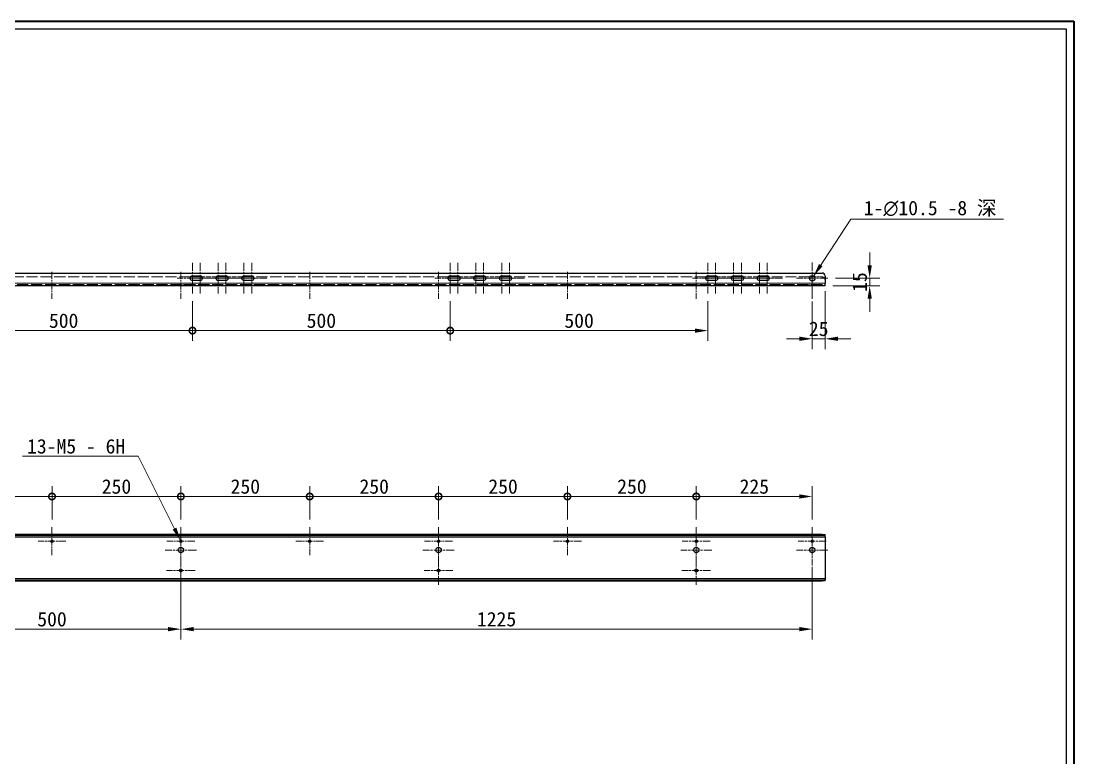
# Model space of a CAD drawing. Header units: millimetres. Extents: x 60 to 4145, y 55 to 2915.
# Drawn here: x 2102 to 4145, y 1485 to 2915 of the extents above; entities that cross this region are included whole.
import ezdxf

# ---------------------------------------------------------------- set-up
doc = ezdxf.new("R2010")
doc.units = ezdxf.units.MM
doc.header["$LTSCALE"] = 10
doc.linetypes.add('CHAIN', pattern=[0.3543, 0.2362, -0.0295, 0.0591, -0.0295])
doc.linetypes.add('DASHED', pattern=[0.2067, 0.1654, -0.0413])
for name, color, linetype, lineweight, true_color in [('中心标记 (ISO)', 1, 'CHAIN', 18, 0xff0000), ('中心线 (ISO)', 1, 'CHAIN', 18, 0xff0000), ('尺寸 (ISO)', 7, 'Continuous', 18, 0x008000), ('符号 (ISO)', 7, 'Continuous', 18, 0x008000), ('隐藏 (ISO)', 5, 'DASHED', 18, 0x0000ff), ('隐藏窄的 (ISO)', 5, 'DASHED', 18, 0x0000ff)]:
    doc.layers.add(name, color=color, linetype=linetype, lineweight=lineweight, true_color=true_color)
for name, color, linetype, lineweight in [('可见 (ISO)', 7, 'Continuous', 25), ('可见窄的 (ISO)', 7, 'Continuous', 18), ('图框 (ISO)', 7, 'Continuous', 35)]:
    doc.layers.add(name, color=color, linetype=linetype, lineweight=lineweight)
doc.styles.add('文本样式74', font='SimSun.ttf')
doc.styles.add('最新国标', font='simfang.ttf')
doc.dimstyles.new('默认 (GB)', dxfattribs={"dimscale": 10, "dimtxt": 2.8, "dimasz": 2.5, "dimexe": 2, "dimexo": 1.5, "dimgap": 0.5, "dimtad": 1, "dimtoh": 1, "dimdsep": 46, "dimtxsty": '最新国标', "dimcen": 0.09, "dimdle": 10, "dimclrd": 256, "dimclre": 256, "dimclrt": 256, "dimaunit": 1, "dimadec": 3, "dimazin": 2, "dimtfac": 0.535714, "dimtdec": 3, "dimtmove": 0, "dimatfit": 3, "dimfxl": 0, "dimtolj": 1, "dimlwd": -1, "dimlwe": -1, "dimarcsym": 0})
doc.dimstyles.new('默认 (GB)$7', dxfattribs={"dimscale": 10, "dimtxt": 2.8, "dimasz": 2.5, "dimexe": 2, "dimexo": 1.5, "dimgap": 0.5, "dimtad": 1, "dimtoh": 1, "dimdsep": 46, "dimtxsty": '最新国标', "dimcen": 0.09, "dimdle": 10, "dimclrd": 256, "dimclre": 256, "dimclrt": 256, "dimaunit": 1, "dimadec": 3, "dimazin": 2, "dimtfac": 0.535714, "dimtdec": 3, "dimtmove": 0, "dimatfit": 3, "dimfxl": 0, "dimtolj": 1, "dimlwd": -1, "dimlwe": -1, "dimarcsym": 0})

# ---------------------------------------------------------------- blocks, each defined once
blk = doc.blocks.new('图框 最新国标')
at = {"layer": '图框 (ISO)'}
for p, q in [((6, 291.5), (414.5, 291.5)), ((414.5, 291.5), (414.5, 5.5))]:
    blk.add_line(p, q, dxfattribs=at)
at = {"layer": '图框 (ISO)', "color": 7, "linetype": 'Continuous', "lineweight": 25}
for p, q in [((18, 290), (413, 290)), ((18, 290), (413, 290)), ((413, 290), (413, 7)), ((413, 290), (413, 7))]:
    blk.add_line(p, q, dxfattribs=at)
at = {"layer": '图框 (ISO)', "style": '文本样式74'}
blk.add_attdef('零件代号_001', (42.82, 287.25), '', height=2.5, rotation=180, dxfattribs=at)
blk = doc.blocks.new('_DotSmall')
at = {"color": 0, "linetype": 'ByBlock', "const_width": 0.5}
blk.add_lwpolyline([(-0.0625, 0, 1), (0.0625, 0, 1)], format="xyb", close=True, dxfattribs=at)
blk = doc.blocks.new('*D16')
at = {"layer": 'Defpoints', "color": 0, "transparency": 16777216}
for p in [(1912.3, 1820.7), (2412.3, 1820.7), (2412.3, 1734.9)]:
    blk.add_point(p, dxfattribs=at)
at = {"layer": '尺寸 (ISO)', "color": 116, "true_color": 0x00803f, "transparency": 16777216}
for p, q in [((1912.3, 1805.7), (1912.3, 1714.9)), ((2412.3, 1805.7), (2412.3, 1714.9)), ((1912.3, 1734.9), (2387.3, 1734.9))]:
    blk.add_line(p, q, dxfattribs=at)
blk.add_solid([(2387.3, 1739.1), (2387.3, 1730.8), (2412.3, 1734.9)], dxfattribs=at)
at = {"layer": '尺寸 (ISO)', "color": 116, "true_color": 0x00803f, "transparency": 16777216, "xscale": 25, "yscale": 25, "zscale": 25, "rotation": 180}
blk.add_blockref('_DotSmall', (1912.3, 1734.9), dxfattribs=at)
at = {"layer": '尺寸 (ISO)', "transparency": 16777216, "insert": (2162.3, 1754.1), "char_height": 28, "attachment_point": 5, "style": '最新国标'}
blk.add_mtext('\\A1;500', dxfattribs=at)
blk = doc.blocks.new('*D35')
at = {"layer": 'Defpoints', "color": 0, "transparency": 16777216}
for p in [(2412.3, 1858.2), (3637.3, 1858.2), (3637.3, 1734.9)]:
    blk.add_point(p, dxfattribs=at)
at = {"layer": '尺寸 (ISO)', "color": 116, "true_color": 0x00803f, "transparency": 16777216}
for p, q in [((2412.3, 1843.2), (2412.3, 1714.9)), ((3637.3, 1843.2), (3637.3, 1714.9)), ((2437.3, 1734.9), (3612.3, 1734.9))]:
    blk.add_line(p, q, dxfattribs=at)
for points in [[(2437.3, 1739.1), (2437.3, 1730.8), (2412.3, 1734.9)], [(3612.3, 1739.1), (3612.3, 1730.8), (3637.3, 1734.9)]]:
    blk.add_solid(points, dxfattribs=at)
at = {"layer": '尺寸 (ISO)', "transparency": 16777216, "insert": (3024.8, 1754.1), "char_height": 28, "attachment_point": 5, "style": '最新国标'}
blk.add_mtext('\\A1;1225', dxfattribs=at)
blk = doc.blocks.new('*D40')
at = {"layer": 'Defpoints', "color": 0, "transparency": 16777216}
for p in [(3637.3, 1992.4), (3412.3, 1932.5), (3637.3, 1932.5)]:
    blk.add_point(p, dxfattribs=at)
at = {"layer": '尺寸 (ISO)', "color": 116, "true_color": 0x00803f, "transparency": 16777216}
for p, q in [((3412.3, 1947.5), (3412.3, 2012.4)), ((3637.3, 1947.5), (3637.3, 2012.4)), ((3412.3, 1992.4), (3612.3, 1992.4))]:
    blk.add_line(p, q, dxfattribs=at)
blk.add_solid([(3612.3, 1996.6), (3612.3, 1988.3), (3637.3, 1992.4)], dxfattribs=at)
at = {"layer": '尺寸 (ISO)', "color": 116, "true_color": 0x00803f, "transparency": 16777216, "xscale": 25, "yscale": 25, "zscale": 25, "rotation": 180}
blk.add_blockref('_DotSmall', (3412.3, 1992.4), dxfattribs=at)
at = {"layer": '尺寸 (ISO)', "transparency": 16777216, "insert": (3524.9, 2011.6), "char_height": 28, "attachment_point": 5, "style": '最新国标'}
blk.add_mtext('\\A1;225', dxfattribs=at)
blk = doc.blocks.new('*D41')
at = {"layer": 'Defpoints', "color": 0, "transparency": 16777216}
for p in [(3412.3, 1992.4), (3162.3, 1932.5), (3412.3, 1932.5)]:
    blk.add_point(p, dxfattribs=at)
at = {"layer": '尺寸 (ISO)', "color": 116, "true_color": 0x00803f, "transparency": 16777216}
for p, q in [((3162.3, 1947.5), (3162.3, 2012.4)), ((3412.3, 1947.5), (3412.3, 2012.4)), ((3162.3, 1992.4), (3412.3, 1992.4))]:
    blk.add_line(p, q, dxfattribs=at)
at = {"layer": '尺寸 (ISO)', "color": 116, "true_color": 0x00803f, "transparency": 16777216, "xscale": 25, "yscale": 25, "zscale": 25, "rotation": 180}
blk.add_blockref('_DotSmall', (3162.3, 1992.4), dxfattribs=at)
at = {"layer": '尺寸 (ISO)', "color": 116, "true_color": 0x00803f, "transparency": 16777216, "xscale": 25, "yscale": 25, "zscale": 25}
blk.add_blockref('_DotSmall', (3412.3, 1992.4), dxfattribs=at)
at = {"layer": '尺寸 (ISO)', "transparency": 16777216, "insert": (3287.4, 2011.6), "char_height": 28, "attachment_point": 5, "style": '最新国标'}
blk.add_mtext('\\A1;250', dxfattribs=at)
blk = doc.blocks.new('*D42')
at = {"layer": 'Defpoints', "color": 0, "transparency": 16777216}
for p in [(3162.3, 1992.4), (2912.3, 1932.5), (3162.3, 1932.5)]:
    blk.add_point(p, dxfattribs=at)
at = {"layer": '尺寸 (ISO)', "color": 116, "true_color": 0x00803f, "transparency": 16777216}
for p, q in [((2912.3, 1947.5), (2912.3, 2012.4)), ((3162.3, 1947.5), (3162.3, 2012.4)), ((2912.3, 1992.4), (3162.3, 1992.4))]:
    blk.add_line(p, q, dxfattribs=at)
at = {"layer": '尺寸 (ISO)', "color": 116, "true_color": 0x00803f, "transparency": 16777216, "xscale": 25, "yscale": 25, "zscale": 25, "rotation": 180}
blk.add_blockref('_DotSmall', (2912.3, 1992.4), dxfattribs=at)
at = {"layer": '尺寸 (ISO)', "color": 116, "true_color": 0x00803f, "transparency": 16777216, "xscale": 25, "yscale": 25, "zscale": 25}
blk.add_blockref('_DotSmall', (3162.3, 1992.4), dxfattribs=at)
at = {"layer": '尺寸 (ISO)', "transparency": 16777216, "insert": (3037.4, 2011.6), "char_height": 28, "attachment_point": 5, "style": '最新国标'}
blk.add_mtext('\\A1;250', dxfattribs=at)
blk = doc.blocks.new('*D43')
at = {"layer": 'Defpoints', "color": 0, "transparency": 16777216}
for p in [(2912.3, 1992.4), (2662.3, 1932.5), (2912.3, 1932.5)]:
    blk.add_point(p, dxfattribs=at)
at = {"layer": '尺寸 (ISO)', "color": 116, "true_color": 0x00803f, "transparency": 16777216}
for p, q in [((2662.3, 1947.5), (2662.3, 2012.4)), ((2912.3, 1947.5), (2912.3, 2012.4)), ((2662.3, 1992.4), (2912.3, 1992.4))]:
    blk.add_line(p, q, dxfattribs=at)
at = {"layer": '尺寸 (ISO)', "color": 116, "true_color": 0x00803f, "transparency": 16777216, "xscale": 25, "yscale": 25, "zscale": 25, "rotation": 180}
blk.add_blockref('_DotSmall', (2662.3, 1992.4), dxfattribs=at)
at = {"layer": '尺寸 (ISO)', "color": 116, "true_color": 0x00803f, "transparency": 16777216, "xscale": 25, "yscale": 25, "zscale": 25}
blk.add_blockref('_DotSmall', (2912.3, 1992.4), dxfattribs=at)
at = {"layer": '尺寸 (ISO)', "transparency": 16777216, "insert": (2787.4, 2011.6), "char_height": 28, "attachment_point": 5, "style": '最新国标'}
blk.add_mtext('\\A1;250', dxfattribs=at)
blk = doc.blocks.new('*D44')
at = {"layer": 'Defpoints', "color": 0, "transparency": 16777216}
for p in [(2662.3, 1992.4), (2412.3, 1932.5), (2662.3, 1932.5)]:
    blk.add_point(p, dxfattribs=at)
at = {"layer": '尺寸 (ISO)', "color": 116, "true_color": 0x00803f, "transparency": 16777216}
for p, q in [((2412.3, 1947.5), (2412.3, 2012.4)), ((2662.3, 1947.5), (2662.3, 2012.4)), ((2412.3, 1992.4), (2662.3, 1992.4))]:
    blk.add_line(p, q, dxfattribs=at)
at = {"layer": '尺寸 (ISO)', "color": 116, "true_color": 0x00803f, "transparency": 16777216, "xscale": 25, "yscale": 25, "zscale": 25, "rotation": 180}
blk.add_blockref('_DotSmall', (2412.3, 1992.4), dxfattribs=at)
at = {"layer": '尺寸 (ISO)', "color": 116, "true_color": 0x00803f, "transparency": 16777216, "xscale": 25, "yscale": 25, "zscale": 25}
blk.add_blockref('_DotSmall', (2662.3, 1992.4), dxfattribs=at)
at = {"layer": '尺寸 (ISO)', "transparency": 16777216, "insert": (2537.4, 2011.6), "char_height": 28, "attachment_point": 5, "style": '最新国标'}
blk.add_mtext('\\A1;250', dxfattribs=at)
blk = doc.blocks.new('*D45')
at = {"layer": 'Defpoints', "color": 0, "transparency": 16777216}
for p in [(2412.3, 1992.4), (2162.3, 1932.5), (2412.3, 1932.5)]:
    blk.add_point(p, dxfattribs=at)
at = {"layer": '尺寸 (ISO)', "color": 116, "true_color": 0x00803f, "transparency": 16777216}
for p, q in [((2162.3, 1947.5), (2162.3, 2012.4)), ((2412.3, 1947.5), (2412.3, 2012.4)), ((2162.3, 1992.4), (2412.3, 1992.4))]:
    blk.add_line(p, q, dxfattribs=at)
at = {"layer": '尺寸 (ISO)', "color": 116, "true_color": 0x00803f, "transparency": 16777216, "xscale": 25, "yscale": 25, "zscale": 25, "rotation": 180}
blk.add_blockref('_DotSmall', (2162.3, 1992.4), dxfattribs=at)
at = {"layer": '尺寸 (ISO)', "color": 116, "true_color": 0x00803f, "transparency": 16777216, "xscale": 25, "yscale": 25, "zscale": 25}
blk.add_blockref('_DotSmall', (2412.3, 1992.4), dxfattribs=at)
at = {"layer": '尺寸 (ISO)', "transparency": 16777216, "insert": (2287.4, 2011.6), "char_height": 28, "attachment_point": 5, "style": '最新国标'}
blk.add_mtext('\\A1;250', dxfattribs=at)
blk = doc.blocks.new('*D46')
at = {"layer": 'Defpoints', "color": 0, "transparency": 16777216}
for p in [(2162.3, 1992.4), (1912.3, 1932.5), (2162.3, 1932.5)]:
    blk.add_point(p, dxfattribs=at)
at = {"layer": '尺寸 (ISO)', "color": 116, "true_color": 0x00803f, "transparency": 16777216}
for p, q in [((1912.3, 1947.5), (1912.3, 2012.4)), ((2162.3, 1947.5), (2162.3, 2012.4)), ((1912.3, 1992.4), (2162.3, 1992.4))]:
    blk.add_line(p, q, dxfattribs=at)
at = {"layer": '尺寸 (ISO)', "color": 116, "true_color": 0x00803f, "transparency": 16777216, "xscale": 25, "yscale": 25, "zscale": 25, "rotation": 180}
blk.add_blockref('_DotSmall', (1912.3, 1992.4), dxfattribs=at)
at = {"layer": '尺寸 (ISO)', "color": 116, "true_color": 0x00803f, "transparency": 16777216, "xscale": 25, "yscale": 25, "zscale": 25}
blk.add_blockref('_DotSmall', (2162.3, 1992.4), dxfattribs=at)
at = {"layer": '尺寸 (ISO)', "transparency": 16777216, "insert": (2037.4, 2011.6), "char_height": 28, "attachment_point": 5, "style": '最新国标'}
blk.add_mtext('\\A1;250', dxfattribs=at)
blk = doc.blocks.new('*D52')
at = {"layer": 'Defpoints', "color": 0, "transparency": 16777216}
for p in [(1934.8, 2386.5), (2434.8, 2386.5), (2434.8, 2314.3)]:
    blk.add_point(p, dxfattribs=at)
at = {"layer": '尺寸 (ISO)', "color": 116, "true_color": 0x00803f, "transparency": 16777216}
for p, q in [((1934.8, 2371.5), (1934.8, 2294.3)), ((2434.8, 2371.5), (2434.8, 2294.3)), ((1934.8, 2314.3), (2434.8, 2314.3))]:
    blk.add_line(p, q, dxfattribs=at)
at = {"layer": '尺寸 (ISO)', "color": 116, "true_color": 0x00803f, "transparency": 16777216, "xscale": 25, "yscale": 25, "zscale": 25, "rotation": 180}
blk.add_blockref('_DotSmall', (1934.8, 2314.3), dxfattribs=at)
at = {"layer": '尺寸 (ISO)', "color": 116, "true_color": 0x00803f, "transparency": 16777216, "xscale": 25, "yscale": 25, "zscale": 25}
blk.add_blockref('_DotSmall', (2434.8, 2314.3), dxfattribs=at)
at = {"layer": '尺寸 (ISO)', "transparency": 16777216, "insert": (2184.9, 2333.4), "char_height": 28, "attachment_point": 5, "style": '最新国标'}
blk.add_mtext('\\A1;500', dxfattribs=at)
blk = doc.blocks.new('*D56')
at = {"layer": 'Defpoints', "color": 0, "transparency": 16777216}
for p in [(2934.8, 2386.5), (3434.8, 2386.5), (3434.8, 2314.3)]:
    blk.add_point(p, dxfattribs=at)
at = {"layer": '尺寸 (ISO)', "color": 116, "true_color": 0x00803f, "transparency": 16777216}
for p, q in [((2934.8, 2371.5), (2934.8, 2294.3)), ((3434.8, 2371.5), (3434.8, 2294.3)), ((2934.8, 2314.3), (3409.8, 2314.3))]:
    blk.add_line(p, q, dxfattribs=at)
blk.add_solid([(3409.8, 2318.4), (3409.8, 2310.1), (3434.8, 2314.3)], dxfattribs=at)
at = {"layer": '尺寸 (ISO)', "color": 116, "true_color": 0x00803f, "transparency": 16777216, "xscale": 25, "yscale": 25, "zscale": 25, "rotation": 180}
blk.add_blockref('_DotSmall', (2934.8, 2314.3), dxfattribs=at)
at = {"layer": '尺寸 (ISO)', "transparency": 16777216, "insert": (3184.9, 2333.4), "char_height": 28, "attachment_point": 5, "style": '最新国标'}
blk.add_mtext('\\A1;500', dxfattribs=at)
blk = doc.blocks.new('*D57')
at = {"layer": 'Defpoints', "color": 0, "transparency": 16777216}
for p in [(2434.8, 2386.5), (2934.8, 2386.5), (2934.8, 2314.3)]:
    blk.add_point(p, dxfattribs=at)
at = {"layer": '尺寸 (ISO)', "color": 116, "true_color": 0x00803f, "transparency": 16777216}
for p, q in [((2434.8, 2371.5), (2434.8, 2294.3)), ((2934.8, 2371.5), (2934.8, 2294.3)), ((2434.8, 2314.3), (2934.8, 2314.3))]:
    blk.add_line(p, q, dxfattribs=at)
at = {"layer": '尺寸 (ISO)', "color": 116, "true_color": 0x00803f, "transparency": 16777216, "xscale": 25, "yscale": 25, "zscale": 25, "rotation": 180}
blk.add_blockref('_DotSmall', (2434.8, 2314.3), dxfattribs=at)
at = {"layer": '尺寸 (ISO)', "color": 116, "true_color": 0x00803f, "transparency": 16777216, "xscale": 25, "yscale": 25, "zscale": 25}
blk.add_blockref('_DotSmall', (2934.8, 2314.3), dxfattribs=at)
at = {"layer": '尺寸 (ISO)', "transparency": 16777216, "insert": (2684.9, 2333.4), "char_height": 28, "attachment_point": 5, "style": '最新国标'}
blk.add_mtext('\\A1;500', dxfattribs=at)
blk = doc.blocks.new('*D58')
at = {"layer": 'Defpoints', "color": 0, "transparency": 16777216}
for p in [(3662.3, 2406), (3637.3, 2385.8), (3662.3, 2298.4)]:
    blk.add_point(p, dxfattribs=at)
at = {"layer": '尺寸 (ISO)', "color": 116, "true_color": 0x00803f, "transparency": 16777216}
for p, q in [((3662.3, 2391), (3662.3, 2278.4)), ((3637.3, 2370.8), (3637.3, 2278.4)), ((3612.3, 2298.4), (3587.3, 2298.4)), ((3637.3, 2298.4), (3662.3, 2298.4)), ((3687.3, 2298.4), (3712.3, 2298.4))]:
    blk.add_line(p, q, dxfattribs=at)
for points in [[(3612.3, 2302.6), (3612.3, 2294.3), (3637.3, 2298.4)], [(3687.3, 2302.6), (3687.3, 2294.3), (3662.3, 2298.4)]]:
    blk.add_solid(points, dxfattribs=at)
at = {"layer": '尺寸 (ISO)', "transparency": 16777216, "insert": (3649.8, 2317.6), "char_height": 28, "attachment_point": 5, "style": '最新国标'}
blk.add_mtext('\\A1;25', dxfattribs=at)
blk = doc.blocks.new('*D59')
at = {"layer": 'Defpoints', "color": 0, "transparency": 16777216}
for p in [(3667.5, 2416), (3662.3, 2401), (3748.7, 2401)]:
    blk.add_point(p, dxfattribs=at)
at = {"layer": '尺寸 (ISO)', "color": 116, "true_color": 0x00803f, "transparency": 16777216}
for p, q in [((3748.7, 2441), (3748.7, 2466)), ((3682.5, 2416), (3768.7, 2416)), ((3748.7, 2416), (3748.7, 2401)), ((3677.3, 2401), (3768.7, 2401)), ((3748.7, 2376), (3748.7, 2351))]:
    blk.add_line(p, q, dxfattribs=at)
for points in [[(3744.5, 2441), (3752.9, 2441), (3748.7, 2416)], [(3744.5, 2376), (3752.9, 2376), (3748.7, 2401)]]:
    blk.add_solid(points, dxfattribs=at)
at = {"layer": '尺寸 (ISO)', "transparency": 16777216, "insert": (3729.5, 2408.5), "char_height": 28, "attachment_point": 5, "rotation": 90, "style": '最新国标'}
blk.add_mtext('\\A1;15', dxfattribs=at)

msp = doc.modelspace()

# ---------------------------------------------------------------- linework, layer by layer
at = {"layer": '中心标记 (ISO)', "ltscale": 6.556024}
for p, q in [((2434.756, 2445.5339), (2434.756, 2386.5339)), ((2449.756, 2445.5339), (2449.756, 2386.5339)), ((2484.756, 2445.5339), (2484.756, 2386.5339)), ((2499.756, 2445.5339), (2499.756, 2386.5339)), ((2534.756, 2445.5339), (2534.756, 2386.5339)), ((2549.756, 2445.5339), (2549.756, 2386.5339)), ((2934.756, 2445.5339), (2934.756, 2386.5339)), ((2949.756, 2445.5339), (2949.756, 2386.5339)), ((2984.756, 2445.5339), (2984.756, 2386.5339)), ((2999.756, 2445.5339), (2999.756, 2386.5339)), ((3034.756, 2445.5339), (3034.756, 2386.5339)), ((3049.756, 2445.5339), (3049.756, 2386.5339)), ((3434.756, 2445.5339), (3434.756, 2386.5339)), ((3449.756, 2445.5339), (3449.756, 2386.5339)), ((3484.756, 2445.5339), (3484.756, 2386.5339)), ((3499.756, 2445.5339), (3499.756, 2386.5339)), ((3534.756, 2445.5339), (3534.756, 2386.5339)), ((3549.756, 2445.5339), (3549.756, 2386.5339))]:
    msp.add_line(p, q, dxfattribs=at)
at = {"layer": '中心标记 (ISO)', "ltscale": 6.722705}
for p, q in [((3637.256, 2446.2839), (3637.256, 2385.7839)), ((3667.506, 2416.0339), (3607.006, 2416.0339)), ((2412.256, 1918.7164), (2412.256, 1858.2164)), ((2912.256, 1918.7164), (2912.256, 1858.2164)), ((3412.256, 1918.7164), (3412.256, 1858.2164)), ((3637.256, 1918.7164), (3637.256, 1858.2164)), ((2442.506, 1888.4664), (2382.006, 1888.4664)), ((2942.506, 1888.4664), (2882.006, 1888.4664)), ((3442.506, 1888.4664), (3382.006, 1888.4664)), ((3667.506, 1888.4664), (3607.006, 1888.4664))]:
    msp.add_line(p, q, dxfattribs=at)
at = {"layer": '中心标记 (ISO)', "ltscale": 6.05598}
for p, q in [((2459.756, 2416.0339), (2405.256, 2416.0339)), ((2479.256, 2416.0339), (2424.756, 2416.0339)), ((2509.756, 2416.0339), (2455.256, 2416.0339)), ((2529.256, 2416.0339), (2474.756, 2416.0339)), ((2559.756, 2416.0339), (2505.256, 2416.0339)), ((2579.256, 2416.0339), (2524.756, 2416.0339)), ((2959.756, 2416.0339), (2905.256, 2416.0339)), ((2979.256, 2416.0339), (2924.756, 2416.0339)), ((3009.756, 2416.0339), (2955.256, 2416.0339)), ((3029.256, 2416.0339), (2974.756, 2416.0339)), ((3059.756, 2416.0339), (3005.256, 2416.0339)), ((3079.256, 2416.0339), (3024.756, 2416.0339)), ((3459.756, 2416.0339), (3405.256, 2416.0339)), ((3479.256, 2416.0339), (3424.756, 2416.0339)), ((3509.756, 2416.0339), (3455.256, 2416.0339)), ((3529.256, 2416.0339), (3474.756, 2416.0339)), ((3559.756, 2416.0339), (3505.256, 2416.0339)), ((3579.256, 2416.0339), (3524.756, 2416.0339))]:
    msp.add_line(p, q, dxfattribs=at)
at = {"layer": '中心标记 (ISO)', "ltscale": 6.01531}
for p, q in [((2162.256, 1932.5334), (2162.256, 1878.3994)), ((2412.256, 1932.5334), (2412.256, 1878.3994)), ((2662.256, 1932.5334), (2662.256, 1878.3994)), ((2912.256, 1932.5334), (2912.256, 1878.3994)), ((3162.256, 1932.5334), (3162.256, 1878.3994)), ((3412.256, 1932.5334), (3412.256, 1878.3994)), ((3637.256, 1932.5334), (3637.256, 1878.3994)), ((2189.323, 1905.4664), (2135.189, 1905.4664)), ((2439.323, 1905.4664), (2385.189, 1905.4664)), ((2689.323, 1905.4664), (2635.189, 1905.4664)), ((2939.323, 1905.4664), (2885.189, 1905.4664)), ((3189.323, 1905.4664), (3135.189, 1905.4664)), ((3439.323, 1905.4664), (3385.189, 1905.4664)), ((3664.323, 1905.4664), (3610.189, 1905.4664))]:
    msp.add_line(p, q, dxfattribs=at)
at = {"layer": '中心标记 (ISO)', "ltscale": 6.167101}
for p, q in [((2412.256, 1876.2164), (2412.256, 1820.7164)), ((2912.256, 1876.2164), (2912.256, 1820.7164)), ((3412.256, 1876.2164), (3412.256, 1820.7164)), ((2440.006, 1848.4664), (2384.506, 1848.4664)), ((2940.006, 1848.4664), (2884.506, 1848.4664)), ((3440.006, 1848.4664), (3384.506, 1848.4664))]:
    msp.add_line(p, q, dxfattribs=at)
at = {"layer": '中心线 (ISO)', "ltscale": 5.833739}
for p, q in [((2162.256, 2428.5339), (2162.256, 2376.0339)), ((2412.256, 2428.5339), (2412.256, 2376.0339)), ((2662.256, 2428.5339), (2662.256, 2376.0339)), ((2912.256, 2428.5339), (2912.256, 2376.0339)), ((3162.256, 2428.5339), (3162.256, 2376.0339)), ((3412.256, 2428.5339), (3412.256, 2376.0339)), ((3637.256, 2428.5339), (3637.256, 2376.0339)), ((3637.256, 1855.9664), (3637.256, 1803.4664))]:
    msp.add_line(p, q, dxfattribs=at)
at = {"layer": '可见 (ISO)'}
for p, q in [((668.256, 2426.0339), (3656.256, 2426.0339)), ((2453.4976, 2418.5339), (2431.0143, 2418.5339)), ((2434.756, 2420.5339), (2449.756, 2420.5339)), ((2449.756, 2411.5339), (2434.756, 2411.5339)), ((2503.4976, 2418.5339), (2481.0143, 2418.5339)), ((2484.756, 2420.5339), (2499.756, 2420.5339)), ((2499.756, 2411.5339), (2484.756, 2411.5339)), ((2553.4976, 2418.5339), (2531.0143, 2418.5339)), ((2534.756, 2420.5339), (2549.756, 2420.5339)), ((2549.756, 2411.5339), (2534.756, 2411.5339)), ((2953.4976, 2418.5339), (2931.0143, 2418.5339)), ((2934.756, 2420.5339), (2949.756, 2420.5339)), ((2949.756, 2411.5339), (2934.756, 2411.5339)), ((3003.4976, 2418.5339), (2981.0143, 2418.5339)), ((2984.756, 2420.5339), (2999.756, 2420.5339)), ((2999.756, 2411.5339), (2984.756, 2411.5339)), ((3053.4976, 2418.5339), (3031.0143, 2418.5339)), ((3034.756, 2420.5339), (3049.756, 2420.5339)), ((3049.756, 2411.5339), (3034.756, 2411.5339)), ((3453.4976, 2418.5339), (3431.0143, 2418.5339)), ((3434.756, 2420.5339), (3449.756, 2420.5339)), ((3449.756, 2411.5339), (3434.756, 2411.5339)), ((3503.4976, 2418.5339), (3481.0143, 2418.5339)), ((3484.756, 2420.5339), (3499.756, 2420.5339)), ((3499.756, 2411.5339), (3484.756, 2411.5339)), ((3553.4976, 2418.5339), (3531.0143, 2418.5339)), ((3534.756, 2420.5339), (3549.756, 2420.5339)), ((3549.756, 2411.5339), (3534.756, 2411.5339)), ((3641.8725, 2418.5339), (3632.6394, 2418.5339)), ((3662.256, 2420.0339), (3662.256, 2406.0339)), ((3662.256, 2401.0339), (662.256, 2401.0339)), ((3662.256, 2401.0339), (3662.256, 2406.0339)), ((3656.256, 1918.4664), (718.256, 1918.4664)), ((3656.256, 1915.9664), (718.256, 1915.9664)), ((3656.256, 1918.4664), (3662.256, 1918.4664)), ((3662.256, 1915.9664), (3656.256, 1915.9664)), ((3662.256, 1915.9664), (3662.256, 1918.4664)), ((3662.256, 1913.4664), (3662.256, 1915.9664)), ((3662.256, 1913.4664), (3662.256, 1833.4664)), ((668.256, 1830.9664), (3656.256, 1830.9664)), ((668.256, 1828.4664), (3656.256, 1828.4664)), ((3656.256, 1830.9664), (3662.256, 1830.9664)), ((3662.256, 1828.4664), (3656.256, 1828.4664)), ((3662.256, 1833.4664), (3662.256, 1830.9664)), ((3662.256, 1828.4664), (3662.256, 1830.9664))]:
    msp.add_line(p, q, dxfattribs=at)
for centre, radius in [((3637.256, 2416.0339), 5.25), ((2162.256, 1905.4664), 2.067), ((2412.256, 1905.4664), 2.067), ((2662.256, 1905.4664), 2.067), ((2912.256, 1905.4664), 2.067), ((3162.256, 1905.4664), 2.067), ((3412.256, 1905.4664), 2.067), ((3637.256, 1905.4664), 2.067), ((2412.256, 1888.4664), 5.25), ((2912.256, 1888.4664), 5.25), ((3412.256, 1888.4664), 5.25), ((3637.256, 1888.4664), 5.25), ((2412.256, 1848.4664), 2.75), ((2912.256, 1848.4664), 2.75), ((3412.256, 1848.4664), 2.75)]:
    msp.add_circle(centre, radius, dxfattribs=at)
for centre, radius, start, end in [((2434.756, 2416.0339), 4.5, 90, 270), ((2449.756, 2416.0339), 4.5, 270, 90), ((2484.756, 2416.0339), 4.5, 90, 270), ((2499.756, 2416.0339), 4.5, 270, 90), ((2534.756, 2416.0339), 4.5, 90, 270), ((2549.756, 2416.0339), 4.5, 270, 90), ((2934.756, 2416.0339), 4.5, 90, 270), ((2949.756, 2416.0339), 4.5, 270, 90), ((2984.756, 2416.0339), 4.5, 90, 270), ((2999.756, 2416.0339), 4.5, 270, 90), ((3034.756, 2416.0339), 4.5, 90, 270), ((3049.756, 2416.0339), 4.5, 270, 90), ((3434.756, 2416.0339), 4.5, 90, 270), ((3449.756, 2416.0339), 4.5, 270, 90), ((3484.756, 2416.0339), 4.5, 90, 270), ((3499.756, 2416.0339), 4.5, 270, 90), ((3534.756, 2416.0339), 4.5, 90, 270), ((3549.756, 2416.0339), 4.5, 270, 90), ((3656.256, 2420.0339), 6, 0, 90)]:
    msp.add_arc(centre, radius, start, end, dxfattribs=at)
at = {"layer": '可见窄的 (ISO)'}
for p, q in [((662.256, 2406.0339), (3662.256, 2406.0339)), ((3662.256, 1913.4664), (712.256, 1913.4664)), ((3656.256, 1918.4664), (3656.256, 1915.9664)), ((662.256, 1833.4664), (3662.256, 1833.4664)), ((3656.256, 1830.9664), (3656.256, 1828.4664))]:
    msp.add_line(p, q, dxfattribs=at)
for centre in [(2162.256, 1905.4664), (2412.256, 1905.4664), (2662.256, 1905.4664), (2912.256, 1905.4664), (3162.256, 1905.4664), (3412.256, 1905.4664), (3637.256, 1905.4664)]:
    msp.add_arc(centre, 2.5, 280, 190, dxfattribs=at)
at = {"layer": '隐藏 (ISO)', "ltscale": 13.045708}
for p, q in [((2431.0143, 2418.5339), (2053.4976, 2418.5339)), ((2931.0143, 2418.5339), (2553.4976, 2418.5339)), ((3431.0143, 2418.5339), (3053.4976, 2418.5339))]:
    msp.add_line(p, q, dxfattribs=at)
at = {"layer": '隐藏 (ISO)', "ltscale": 5.240993}
for p, q in [((2481.0143, 2418.5339), (2453.4976, 2418.5339)), ((2531.0143, 2418.5339), (2503.4976, 2418.5339)), ((2981.0143, 2418.5339), (2953.4976, 2418.5339)), ((3031.0143, 2418.5339), (3003.4976, 2418.5339)), ((3481.0143, 2418.5339), (3453.4976, 2418.5339)), ((3531.0143, 2418.5339), (3503.4976, 2418.5339))]:
    msp.add_line(p, q, dxfattribs=at)
at = {"layer": '隐藏 (ISO)', "ltscale": 12.762748}
msp.add_line((3632.6394, 2418.5339), (3553.4976, 2418.5339), dxfattribs=at)
at = {"layer": '隐藏 (ISO)', "ltscale": 2.739511}
msp.add_line((3656.256, 2418.5339), (3641.8725, 2418.5339), dxfattribs=at)
at = {"layer": '隐藏 (ISO)', "ltscale": 13.075485}
msp.add_line((662.256, 2403.5339), (3662.256, 2403.5339), dxfattribs=at)
at = {"layer": '隐藏 (ISO)', "ltscale": 0.476074}
for p, q in [((2159.756, 2403.5339), (2159.756, 2401.0339)), ((2160.189, 2403.5339), (2160.189, 2401.0339)), ((2164.323, 2403.5339), (2164.323, 2401.0339)), ((2164.756, 2401.0339), (2164.756, 2403.5339)), ((2407.006, 2403.5339), (2407.006, 2401.0339)), ((2409.506, 2403.5339), (2409.506, 2401.0339)), ((2409.756, 2403.5339), (2409.756, 2401.0339)), ((2410.189, 2403.5339), (2410.189, 2401.0339)), ((2414.323, 2403.5339), (2414.323, 2401.0339)), ((2414.756, 2401.0339), (2414.756, 2403.5339)), ((2415.006, 2403.5339), (2415.006, 2401.0339)), ((2417.506, 2403.5339), (2417.506, 2401.0339)), ((2659.756, 2403.5339), (2659.756, 2401.0339)), ((2660.189, 2403.5339), (2660.189, 2401.0339)), ((2664.323, 2403.5339), (2664.323, 2401.0339)), ((2664.756, 2401.0339), (2664.756, 2403.5339)), ((2907.006, 2403.5339), (2907.006, 2401.0339)), ((2909.506, 2403.5339), (2909.506, 2401.0339)), ((2909.756, 2403.5339), (2909.756, 2401.0339)), ((2910.189, 2403.5339), (2910.189, 2401.0339)), ((2914.323, 2403.5339), (2914.323, 2401.0339)), ((2914.756, 2401.0339), (2914.756, 2403.5339)), ((2915.006, 2403.5339), (2915.006, 2401.0339)), ((2917.506, 2403.5339), (2917.506, 2401.0339)), ((3159.756, 2403.5339), (3159.756, 2401.0339)), ((3160.189, 2403.5339), (3160.189, 2401.0339)), ((3164.323, 2403.5339), (3164.323, 2401.0339)), ((3164.756, 2401.0339), (3164.756, 2403.5339)), ((3407.006, 2403.5339), (3407.006, 2401.0339)), ((3409.506, 2403.5339), (3409.506, 2401.0339)), ((3409.756, 2403.5339), (3409.756, 2401.0339)), ((3410.189, 2403.5339), (3410.189, 2401.0339)), ((3414.323, 2403.5339), (3414.323, 2401.0339)), ((3414.756, 2401.0339), (3414.756, 2403.5339)), ((3415.006, 2403.5339), (3415.006, 2401.0339)), ((3417.506, 2403.5339), (3417.506, 2401.0339)), ((3632.006, 2403.5339), (3632.006, 2401.0339)), ((3634.756, 2403.5339), (3634.756, 2401.0339)), ((3635.189, 2403.5339), (3635.189, 2401.0339)), ((3639.323, 2403.5339), (3639.323, 2401.0339)), ((3639.756, 2401.0339), (3639.756, 2403.5339)), ((3642.506, 2403.5339), (3642.506, 2401.0339)), ((2430.256, 1828.4664), (2430.256, 1830.9664)), ((2454.256, 1828.4664), (2454.256, 1830.9664)), ((2480.256, 1828.4664), (2480.256, 1830.9664)), ((2504.256, 1828.4664), (2504.256, 1830.9664)), ((2530.256, 1828.4664), (2530.256, 1830.9664)), ((2554.256, 1828.4664), (2554.256, 1830.9664)), ((2930.256, 1828.4664), (2930.256, 1830.9664)), ((2954.256, 1828.4664), (2954.256, 1830.9664)), ((2980.256, 1828.4664), (2980.256, 1830.9664)), ((3004.256, 1828.4664), (3004.256, 1830.9664)), ((3030.256, 1828.4664), (3030.256, 1830.9664)), ((3054.256, 1828.4664), (3054.256, 1830.9664)), ((3430.256, 1828.4664), (3430.256, 1830.9664)), ((3454.256, 1828.4664), (3454.256, 1830.9664)), ((3480.256, 1828.4664), (3480.256, 1830.9664)), ((3504.256, 1828.4664), (3504.256, 1830.9664)), ((3530.256, 1828.4664), (3530.256, 1830.9664)), ((3554.256, 1828.4664), (3554.256, 1830.9664)), ((3632.006, 1830.9664), (3632.006, 1828.4664)), ((3642.506, 1830.9664), (3642.506, 1828.4664))]:
    msp.add_line(p, q, dxfattribs=at)
at = {"layer": '隐藏 (ISO)', "ltscale": 1.795034}
msp.add_arc((3656.256, 2412.5339), 6, 0, 90, dxfattribs=at)
at = {"layer": '隐藏窄的 (ISO)', "ltscale": 0.476074}
for p, q in [((2434.756, 1828.4664), (2434.756, 1830.9664)), ((2449.756, 1828.4664), (2449.756, 1830.9664)), ((2484.756, 1828.4664), (2484.756, 1830.9664)), ((2499.756, 1828.4664), (2499.756, 1830.9664)), ((2534.756, 1828.4664), (2534.756, 1830.9664)), ((2549.756, 1828.4664), (2549.756, 1830.9664)), ((2934.756, 1828.4664), (2934.756, 1830.9664)), ((2949.756, 1828.4664), (2949.756, 1830.9664)), ((2984.756, 1828.4664), (2984.756, 1830.9664)), ((2999.756, 1828.4664), (2999.756, 1830.9664)), ((3034.756, 1828.4664), (3034.756, 1830.9664)), ((3049.756, 1828.4664), (3049.756, 1830.9664)), ((3434.756, 1828.4664), (3434.756, 1830.9664)), ((3449.756, 1828.4664), (3449.756, 1830.9664)), ((3484.756, 1828.4664), (3484.756, 1830.9664)), ((3499.756, 1828.4664), (3499.756, 1830.9664)), ((3534.756, 1828.4664), (3534.756, 1830.9664)), ((3549.756, 1828.4664), (3549.756, 1830.9664))]:
    msp.add_line(p, q, dxfattribs=at)

# ---------------------------------------------------------------- block references
at = {"xscale": 10, "yscale": 10, "zscale": 10}
msp.add_blockref('图框 最新国标', (0, 0), dxfattribs=at)

# ---------------------------------------------------------------- texts
at = {"layer": '符号 (ISO)', "char_height": 28, "line_spacing_factor": 0.49, "style": '最新国标'}
for s, insert, width, attachment_point in [('1-\\fAIGDT|b0|i0;{\\H28.0000;n}\\fFangSong|b0|i0;{\\H28.0000;10.5 -8 深}', (3737.3243, 2535.357), 285.716029, 7), ('13-M5 - 6H', (2304.3462, 2075.3415), 211.686556, 9)]:
    msp.add_mtext(s, dxfattribs=dict(at, insert=insert, width=width, attachment_point=attachment_point))

# ---------------------------------------------------------------- dimensions: what is measured, and where the dimension line sits
at = {"layer": '尺寸 (ISO)', "color": 116, "true_color": 0x00803f}
for base, p1, p2, angle, override, picture, middle in [((3748.7016, 2401.0339), (3667.506, 2416.0339), (3662.256, 2401.0339), 90, {"dimgap": 0.5, "dimtoh": 0, "dimdec": 2, "dimtol": 0, "dimlim": 0, "dimtp": 0, "dimtm": 0, "dimtdec": 3, "dimtofl": 1, "dimatfit": 1}, '*D59', (3748.7016, 2408.5339)), ((3662.256, 2298.4303), (3637.256, 2385.7839), (3662.256, 2406.0339), 180, {"dimgap": 0.5, "dimtoh": 0, "dimdec": 2, "dimtol": 0, "dimlim": 0, "dimtp": 0, "dimtm": 0, "dimtdec": 3, "dimtofl": 1, "dimatfit": 1}, '*D58', (3649.756, 2298.4303)), ((2434.756, 2314.2746), (1934.756, 2386.5339), (2434.756, 2386.5339), 180, {"dimgap": 0.5, "dimtoh": 0, "dimdec": 2, "dimblk1": 'DotSmall', "dimblk2": 'DotSmall', "dimsah": 1, "dimdle": 0, "dimtol": 0, "dimlim": 0, "dimtp": 0, "dimtm": 0, "dimtdec": 3, "dimtofl": 0, "dimatfit": 1}, '*D52', (2184.856, 2314.2746)), ((2934.756, 2314.2746), (2434.756, 2386.5339), (2934.756, 2386.5339), 180, {"dimgap": 0.5, "dimtoh": 0, "dimdec": 2, "dimblk1": 'DotSmall', "dimblk2": 'DotSmall', "dimsah": 1, "dimdle": 0, "dimtol": 0, "dimlim": 0, "dimtp": 0, "dimtm": 0, "dimtdec": 3, "dimtofl": 0, "dimatfit": 1}, '*D57', (2684.856, 2314.2746)), ((3434.756, 2314.2746), (2934.756, 2386.5339), (3434.756, 2386.5339), 180, {"dimgap": 0.5, "dimtoh": 0, "dimdec": 2, "dimblk1": 'DotSmall', "dimsah": 1, "dimdle": 0, "dimtol": 0, "dimlim": 0, "dimtp": 0, "dimtm": 0, "dimtdec": 3, "dimtofl": 0, "dimatfit": 1}, '*D56', (3184.856, 2314.2746)), ((2162.256, 1992.4493), (1912.256, 1932.5334), (2162.256, 1932.5334), 180, {"dimgap": 0.5, "dimtoh": 0, "dimdec": 2, "dimblk1": 'DotSmall', "dimblk2": 'DotSmall', "dimsah": 1, "dimdle": 0, "dimtol": 0, "dimlim": 0, "dimtp": 0, "dimtm": 0, "dimtdec": 3, "dimtofl": 0, "dimatfit": 1}, '*D46', (2037.356, 1992.4493)), ((2412.256, 1992.4493), (2162.256, 1932.5334), (2412.256, 1932.5334), 180, {"dimgap": 0.5, "dimtoh": 0, "dimdec": 2, "dimblk1": 'DotSmall', "dimblk2": 'DotSmall', "dimsah": 1, "dimdle": 0, "dimtol": 0, "dimlim": 0, "dimtp": 0, "dimtm": 0, "dimtdec": 3, "dimtofl": 0, "dimatfit": 1}, '*D45', (2287.356, 1992.4493)), ((2662.256, 1992.4493), (2412.256, 1932.5334), (2662.256, 1932.5334), 180, {"dimgap": 0.5, "dimtoh": 0, "dimdec": 2, "dimblk1": 'DotSmall', "dimblk2": 'DotSmall', "dimsah": 1, "dimdle": 0, "dimtol": 0, "dimlim": 0, "dimtp": 0, "dimtm": 0, "dimtdec": 3, "dimtofl": 0, "dimatfit": 1}, '*D44', (2537.356, 1992.4493)), ((2912.256, 1992.4493), (2662.256, 1932.5334), (2912.256, 1932.5334), 180, {"dimgap": 0.5, "dimtoh": 0, "dimdec": 2, "dimblk1": 'DotSmall', "dimblk2": 'DotSmall', "dimsah": 1, "dimdle": 0, "dimtol": 0, "dimlim": 0, "dimtp": 0, "dimtm": 0, "dimtdec": 3, "dimtofl": 0, "dimatfit": 1}, '*D43', (2787.356, 1992.4493)), ((3162.256, 1992.4493), (2912.256, 1932.5334), (3162.256, 1932.5334), 180, {"dimgap": 0.5, "dimtoh": 0, "dimdec": 2, "dimblk1": 'DotSmall', "dimblk2": 'DotSmall', "dimsah": 1, "dimdle": 0, "dimtol": 0, "dimlim": 0, "dimtp": 0, "dimtm": 0, "dimtdec": 3, "dimtofl": 0, "dimatfit": 1}, '*D42', (3037.356, 1992.4493)), ((3412.256, 1992.4493), (3162.256, 1932.5334), (3412.256, 1932.5334), 180, {"dimgap": 0.5, "dimtoh": 0, "dimdec": 2, "dimblk1": 'DotSmall', "dimblk2": 'DotSmall', "dimsah": 1, "dimdle": 0, "dimtol": 0, "dimlim": 0, "dimtp": 0, "dimtm": 0, "dimtdec": 3, "dimtofl": 0, "dimatfit": 1}, '*D41', (3287.356, 1992.4493)), ((3637.256, 1992.4493), (3412.256, 1932.5334), (3637.256, 1932.5334), 180, {"dimgap": 0.5, "dimtoh": 0, "dimdec": 2, "dimblk1": 'DotSmall', "dimsah": 1, "dimdle": 0, "dimtol": 0, "dimlim": 0, "dimtp": 0, "dimtm": 0, "dimtdec": 3, "dimtofl": 0, "dimatfit": 1}, '*D40', (3524.856, 1992.4493)), ((3637.256, 1734.9269), (2412.256, 1858.2164), (3637.256, 1858.2164), 180, {"dimgap": 0.5, "dimtoh": 0, "dimdec": 2, "dimtol": 0, "dimlim": 0, "dimtp": 0, "dimtm": 0, "dimtdec": 3, "dimtofl": 0, "dimatfit": 1}, '*D35', (3024.756, 1734.9269)), ((2412.256, 1734.9269), (1912.256, 1820.7164), (2412.256, 1820.7164), 180, {"dimgap": 0.5, "dimtoh": 0, "dimdec": 2, "dimblk1": 'DotSmall', "dimsah": 1, "dimdle": 0, "dimtol": 0, "dimlim": 0, "dimtp": 0, "dimtm": 0, "dimtdec": 3, "dimtofl": 0, "dimatfit": 1}, '*D16', (2162.256, 1734.9269))]:
    dim = msp.add_linear_dim(base=base, p1=p1, p2=p2, angle=angle, dimstyle='默认 (GB)', override=override, dxfattribs=at)
    dim.commit()
    dim.dimension.update_dxf_attribs({"geometry": picture, "text_midpoint": middle, "dimtype": 160})

# ---------------------------------------------------------------- leaders
at = {"layer": '符号 (ISO)', "annotation_type": 0, "has_hookline": 1}
for points, hookline_direction, text_width in [([(3640.1203, 2420.4337), (3712.3243, 2530.6903), (3737.3243, 2530.6903)], 0, 270.9697), ([(2411.2449, 1907.7529), (2329.3462, 2070.6748), (2304.3462, 2070.6748)], 1, 199.36)]:
    msp.add_leader(points, dimstyle='默认 (GB)$7', override={"dimgap": 0, "dimtad": 1}, dxfattribs=dict(at, hookline_direction=hookline_direction, text_width=text_width))

doc.saveas('drawing.dxf')
